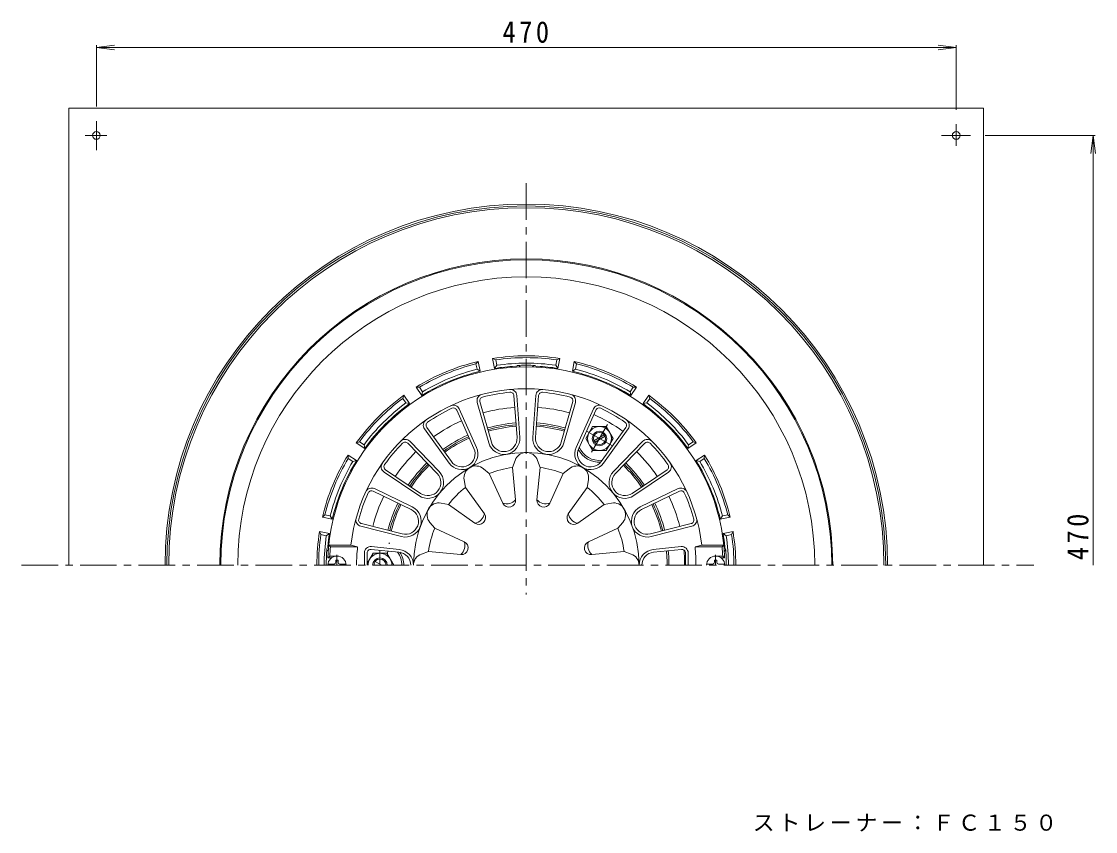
# Model space of a CAD drawing. Units: millimetres, scale not verified. Extents: x -445 to 418, y -549 to 525.
# Drawn here: x -290 to 297, y 82 to 525 of the extents above; entities that cross this region are included whole.
import ezdxf

# ---------------------------------------------------------------- set-up
doc = ezdxf.new("R2010")
doc.units = ezdxf.units.MM
doc.header["$LTSCALE"] = 4
doc.linetypes.add('CHAIN1', pattern=[8, 5, -1, 1, -1])
for name, color, linetype, lineweight in [('A-0', 4, 'Continuous', 9), ('A-1', 6, 'Continuous', 9), ('A-2', 3, 'Continuous', 9), ('A-4', 7, 'Continuous', 9), ('A-5', 7, 'Continuous', 9), ('A-8', 2, 'Continuous', 9), ('A-A', 2, 'Continuous', 9)]:
    doc.layers.add(name, color=color, linetype=linetype, lineweight=lineweight)
doc.styles.add('ＭＳ ゴシック', font='')
doc.styles.get('ＭＳ ゴシック').set_extended_font_data('MS Gothic')

msp = doc.modelspace()

# ---------------------------------------------------------------- linework, layer by layer
at = {"layer": 'A-0', "linetype": 'CHAIN1'}
for p, q in [((-14.49, 436.487), (-14.49, 211.486)), ((-290.452, 227.562), (263.003, 227.562))]:
    msp.add_line(p, q, dxfattribs=at)
at = {"layer": 'A-0'}
for radius, start, end in [(197.5, 0, 180), (196.5, 0, 180), (195.5, 0, 180), (76.167, 94.15979, 105.84013), (76.167, 74.15979, 85.84013), (76.167, 114.15976, 125.84012), (76.167, 134.15977, 145.84012), (76.167, 34.15982, 45.84018), (76.167, 154.15977, 165.84012), (76.167, 14.15984, 25.84018), (76.167, 174.15984, 175.51468)]:
    msp.add_arc((-14.49, 227.562), radius, start, end, dxfattribs=at)
at = {"layer": 'A-1'}
for p, q in [((-31.817, 335.176), (-32.891, 340.573)), ((-32.891, 340.573), (-31.212, 339.823)), ((2.233, 339.823), (3.911, 340.573)), ((2.838, 335.176), (3.911, 340.573)), ((-42.001, 337.677), (-40.737, 339.013)), ((-41.415, 334.731), (-42.001, 337.677)), ((-41.415, 334.731), (-39.663, 333.615)), ((-39.663, 333.615), (-40.737, 339.013)), ((-30.626, 336.877), (-31.817, 335.176)), ((-30.626, 336.877), (-31.212, 339.823)), ((1.647, 336.877), (2.233, 339.823)), ((1.647, 336.877), (2.838, 335.176)), ((10.684, 333.615), (11.758, 339.013)), ((12.435, 334.731), (10.684, 333.615)), ((11.758, 339.013), (13.021, 337.677)), ((12.435, 334.731), (13.021, 337.677)), ((-71.68, 320.353), (-74.738, 324.929)), ((-74.738, 324.929), (-72.9, 324.878)), ((-71.231, 322.381), (-72.9, 324.878)), ((42.252, 322.381), (43.92, 324.878)), ((42.701, 320.353), (45.758, 324.929)), ((43.92, 324.878), (45.758, 324.929)), ((-82.046, 318.767), (-81.39, 320.484)), ((-80.377, 316.269), (-82.046, 318.767)), ((-78.332, 315.909), (-81.39, 320.484)), ((-71.231, 322.381), (-71.68, 320.353)), ((42.252, 322.381), (42.701, 320.353)), ((49.353, 315.909), (52.41, 320.484)), ((51.398, 316.269), (53.067, 318.767)), ((52.41, 320.484), (53.067, 318.767)), ((-80.377, 316.269), (-78.332, 315.909)), ((51.398, 316.269), (49.353, 315.909)), ((-107.412, 294.461), (-105.695, 295.118)), ((-102.837, 291.404), (-107.412, 294.461)), ((-103.197, 293.449), (-105.695, 295.118)), ((73.857, 291.404), (78.433, 294.461)), ((74.218, 293.449), (76.716, 295.118)), ((76.716, 295.118), (78.433, 294.461)), ((-107.281, 284.752), (-111.857, 287.81)), ((-111.806, 285.972), (-111.857, 287.81)), ((-103.197, 293.449), (-102.837, 291.404)), ((74.218, 293.449), (73.857, 291.404)), ((78.302, 284.752), (82.878, 287.81)), ((82.878, 287.81), (82.827, 285.972)), ((-109.309, 284.303), (-111.806, 285.972)), ((-109.309, 284.303), (-107.281, 284.752)), ((80.33, 284.303), (78.302, 284.752)), ((80.33, 284.303), (82.827, 285.972)), ((-125.941, 253.809), (-124.605, 255.073)), ((-120.543, 252.735), (-125.941, 253.809)), ((-121.659, 254.487), (-124.605, 255.073)), ((-121.659, 254.487), (-120.543, 252.735)), ((92.68, 254.487), (91.564, 252.735)), ((91.564, 252.735), (96.961, 253.809)), ((92.68, 254.487), (95.626, 255.073)), ((95.626, 255.073), (96.961, 253.809)), ((-123.805, 243.698), (-126.751, 244.284)), ((-123.805, 243.698), (-122.104, 244.889)), ((94.826, 243.698), (93.124, 244.889)), ((94.826, 243.698), (97.772, 244.284))]:
    msp.add_line(p, q, dxfattribs=at)
for points in [[(-122.104, 244.889), (-127.501, 245.963), (-126.751, 244.284)], [(93.124, 244.889), (98.522, 245.963), (97.772, 244.284)]]:
    msp.add_lwpolyline(points, dxfattribs=at)
for centre, radius, start, end in [((-14.49, 227.562), 167.5, 0, 180), ((-14.49, 227.562), 167, 0, 180), ((-14.49, 227.562), 157.709, 0, 180), ((-14.49, 227.562), 114.5, 80.75203, 99.24799), ((-14.49, 227.562), 113.5, 81.52756, 98.47243), ((-14.49, 227.562), 114.5, 103.25203, 121.74799), ((-14.49, 227.562), 113.5, 104.02756, 120.97243), ((-14.49, 227.562), 110.5, 104.10303, 120.89696), ((-14.49, 227.562), 109, 93.21452, 99.1469), ((-14.49, 227.562), 110.5, 81.60303, 98.39696), ((-20.49, 334.393), 2, 51.44957, 93.21445), ((-14.49, 227.562), 109.351, 87.33041, 92.66959), ((-19.49, 334.796), 2, 37.29718, 92.66977), ((-9.49, 334.796), 2, 87.33023, 142.7011), ((-8.49, 334.393), 2, 86.78555, 128.54866), ((-14.49, 227.562), 109, 80.85309, 86.78548), ((-14.49, 227.562), 114.5, 58.25203, 76.74799), ((-14.49, 227.562), 110.5, 59.10303, 75.89696), ((-14.49, 227.562), 113.5, 59.02756, 75.97243), ((-14.49, 227.562), 109, 103.35309, 121.6469), ((-14.49, 227.562), 109, 58.35309, 76.6469), ((-14.49, 227.562), 114.5, 125.75203, 144.24799), ((-14.49, 227.562), 113.5, 126.52756, 143.47243), ((-14.49, 227.562), 114.5, 35.75203, 54.24799), ((-14.49, 227.562), 113.5, 36.52756, 53.47243), ((-14.49, 227.562), 110.5, 126.60303, 143.39696), ((-14.49, 227.562), 109, 125.85309, 144.1469), ((-14.49, 227.562), 86.555, 94.15977, 105.84013), ((-14.49, 227.562), 86.555, 74.15981, 85.84015), ((-14.49, 227.562), 109, 35.85309, 54.1469), ((-14.49, 227.562), 110.5, 36.60303, 53.39696), ((-14.49, 227.562), 86.555, 114.15977, 125.84012), ((-14.49, 227.562), 78, 94.15977, 105.84013), ((-14.49, 227.562), 78, 74.15979, 85.84013), ((-14.49, 227.562), 90.287, 54.15982, 65.84018), ((-14.49, 227.562), 77, 94.15977, 105.84012), ((-14.49, 227.562), 77, 74.15979, 85.84013), ((-14.49, 227.562), 78, 114.15976, 125.84012), ((-14.49, 227.562), 77, 114.15977, 125.84012), ((-14.49, 227.562), 114.5, 148.25203, 166.74799), ((-14.49, 227.562), 86.555, 134.15976, 145.84012), ((25.51, 296.844), 13, 207.17992, 272.81999), ((25.51, 296.844), 12, 203.12469, 276.87544), ((-14.49, 227.562), 86.555, 34.15982, 45.84018), ((-14.49, 227.562), 114.5, 13.25203, 31.74799), ((-14.49, 227.562), 113.5, 149.02756, 165.97243), ((-14.49, 227.562), 110.5, 149.10303, 165.89696), ((-14.49, 227.562), 109, 148.35309, 166.6469), ((-14.49, 227.562), 78, 134.15977, 145.84012), ((-14.49, 227.562), 77, 134.15977, 145.84012), ((-14.49, 227.562), 77, 34.15982, 45.84018), ((-14.49, 227.562), 78, 34.15982, 45.84018), ((-14.49, 227.562), 109, 13.35309, 31.6469), ((-14.49, 227.562), 110.5, 14.10303, 30.89696), ((-14.49, 227.562), 113.5, 14.02756, 30.97243), ((-14.49, 227.562), 86.555, 154.15977, 165.84015), ((-14.49, 227.562), 86.555, 14.15984, 25.84019), ((-14.49, 227.562), 78, 154.15977, 165.84013), ((-14.49, 227.562), 77, 154.15977, 165.84013), ((-14.49, 227.562), 77, 14.15984, 25.84018), ((-14.49, 227.562), 78, 14.15982, 25.84018), ((-14.49, 227.562), 114.5, 170.75201, 180), ((-14.49, 227.562), 113.5, 171.52757, 180), ((-14.49, 227.562), 110.5, 171.60304, 180), ((-14.49, 227.562), 109, 170.8531, 174.63742), ((-14.49, 227.562), 109, 5.36258, 9.1469), ((-14.49, 227.562), 110.5, 0, 8.39696), ((-14.49, 227.562), 113.5, 0, 8.47243), ((-14.49, 227.562), 114.5, 0, 9.24799), ((-14.49, 227.562), 109.351, 175.19081, 180), ((-121.463, 236.562), 2, 175.19044, 230.56326), ((-121.021, 237.562), 2, 174.63739, 216.40178), ((-88.24, 241.197), 2, 224.45601, 245.3752), ((-14.49, 227.562), 77, 0, 5.84018), ((-14.49, 227.562), 78, 0, 5.84016), ((-14.49, 227.562), 86.555, 0, 5.51414), ((92.042, 237.562), 2, 323.60135, 5.36261), ((92.483, 236.562), 2, 309.44054, 4.80956), ((-14.49, 227.562), 109.351, 0, 4.80919), ((-94.49, 227.562), 12, 0, 36.87538), ((-94.49, 227.562), 13, 0, 32.82019)]:
    msp.add_arc(centre, radius, start, end, dxfattribs=at)
at = {"layer": 'A-2'}
for p, q in [((-21.234, 320.295), (-19.564, 297.335)), ((-19.738, 320.404), (-18.068, 297.444)), ((-9.241, 320.404), (-10.911, 297.444)), ((-7.745, 320.295), (-9.415, 297.335)), ((-52.544, 312.396), (-43.122, 291.391)), ((-51.175, 313.01), (-41.753, 292.005)), ((-41.312, 316.6), (-35.028, 294.453)), ((-39.868, 317.009), (-33.585, 294.863)), ((10.889, 317.009), (4.606, 294.863)), ((12.332, 316.6), (6.049, 294.453)), ((22.196, 313.01), (12.774, 292.005)), ((23.565, 312.396), (14.143, 291.391)), ((-70.147, 302.057), (-56.668, 283.395)), ((-68.931, 302.935), (-55.452, 284.273)), ((39.952, 302.935), (26.472, 284.273)), ((41.168, 302.057), (27.688, 283.395)), ((-79.264, 294.264), (-63.226, 277.749)), ((-78.188, 295.309), (-62.15, 278.794)), ((49.209, 295.309), (33.171, 278.794)), ((50.285, 294.264), (34.247, 277.749)), ((-21.99, 281.038), (-20.614, 284.907)), ((-6.99, 281.038), (-8.365, 284.907)), ((-92.269, 278.528), (-73.22, 265.602)), ((-91.427, 279.769), (-72.378, 266.843)), ((-34.733, 277.624), (-37.858, 280.286)), ((-34.733, 277.624), (-27.359, 261.477)), ((-20.302, 263.368), (-21.99, 281.038)), ((-6.99, 281.038), (-8.677, 263.368)), ((-1.62, 261.477), (5.754, 277.624)), ((5.754, 277.624), (8.879, 280.286)), ((62.448, 279.769), (43.398, 266.843)), ((63.29, 278.528), (44.241, 265.602)), ((-47.723, 270.124), (-48.466, 274.162)), ((-37.426, 255.664), (-47.723, 270.124)), ((18.744, 270.124), (8.447, 255.664)), ((18.744, 270.124), (19.487, 274.162)), ((-98.171, 268.087), (-77.452, 258.053)), ((-97.518, 269.437), (-76.798, 259.403)), ((68.538, 269.437), (47.819, 259.403)), ((69.192, 268.087), (48.473, 258.053)), ((-57.052, 260.795), (-61.09, 261.538)), ((-57.052, 260.795), (-42.592, 250.498)), ((13.613, 250.498), (28.073, 260.795)), ((28.073, 260.795), (32.111, 261.538)), ((-105.01, 248.852), (-82.689, 243.221)), ((-104.643, 250.307), (-82.322, 244.675)), ((-64.552, 247.805), (-67.214, 250.93)), ((-48.405, 240.431), (-64.552, 247.805)), ((35.572, 247.805), (19.425, 240.431)), ((35.572, 247.805), (38.235, 250.93)), ((75.664, 250.307), (53.342, 244.675)), ((76.031, 248.852), (53.709, 243.221)), ((-122.431, 238.562), (-110.361, 238.562)), ((-122.431, 238.562), (-121.523, 237.562)), ((-121.523, 237.562), (-106.717, 237.562)), ((-110.361, 238.562), (-106.717, 237.562)), ((-99.286, 236.235), (-84.084, 234.68)), ((-99.133, 237.727), (-83.931, 236.172)), ((-67.966, 235.062), (-71.835, 233.686)), ((-67.966, 235.062), (-50.296, 233.374)), ((21.316, 233.374), (38.987, 235.062)), ((38.987, 235.062), (42.855, 233.686)), ((70.154, 237.727), (54.952, 236.172)), ((70.307, 236.235), (55.105, 234.68)), ((81.381, 238.562), (77.738, 237.562)), ((92.544, 237.562), (77.738, 237.562)), ((93.451, 238.562), (81.381, 238.562)), ((93.451, 238.562), (92.544, 237.562)), ((-121.873, 232.562), (-122.916, 231.562)), ((-120.99, 231.562), (-122.916, 231.562)), ((-117.99, 232.562), (-121.873, 232.562)), ((-102.99, 234.245), (-102.99, 227.562)), ((-101.49, 234.245), (-101.49, 227.562)), ((72.51, 234.245), (72.51, 227.562)), ((74.01, 234.245), (74.01, 227.562)), ((89.01, 232.562), (92.894, 232.562)), ((92.01, 231.562), (93.937, 231.562)), ((92.894, 232.562), (93.937, 231.562))]:
    msp.add_line(p, q, dxfattribs=at)
for centre, radius, start, end in [((-14.49, 227.562), 108.5, 2.11276, 177.88724), ((-14.49, 227.562), 96.5, 6.54535, 173.45465), ((-23.229, 320.15), 3.5, 4.15973, 95.39198), ((-5.75, 320.15), 3.5, 84.60806, 175.84036), ((-37.944, 317.555), 3.5, 104.60806, 195.84036), ((-37.944, 317.555), 2, 104.60806, 195.84036), ((-14.49, 227.562), 95, 95.39209, 104.60793), ((-23.229, 320.15), 2, 4.15973, 95.39198), ((-5.75, 320.15), 2, 84.60806, 175.84036), ((-14.49, 227.562), 95, 75.39209, 84.60793), ((8.965, 317.555), 2, 344.15973, 75.39198), ((8.965, 317.555), 3.5, 344.15973, 75.39198), ((-14.49, 227.562), 95, 115.39209, 124.60793), ((-54.369, 311.577), 3.5, 24.15973, 115.39198), ((-54.369, 311.577), 2, 24.15973, 115.39198), ((25.39, 311.577), 3.5, 64.60806, 155.84036), ((25.39, 311.577), 2, 64.60806, 155.84036), ((-14.49, 227.562), 95, 55.39209, 64.60793), ((-67.31, 304.106), 3.5, 124.60806, 215.84036), ((-67.31, 304.106), 2, 124.60806, 215.84036), ((38.33, 304.106), 2, 324.15973, 55.39198), ((38.33, 304.106), 3.5, 324.15973, 55.39198), ((-14.49, 227.562), 95, 135.39209, 144.60793), ((-80.699, 292.871), 3.5, 44.15973, 135.39198), ((-80.699, 292.871), 2, 44.15973, 135.39198), ((-26.701, 296.816), 8.656, 195.84019, 4.15971), ((-26.701, 296.816), 7.156, 195.84023, 4.1597), ((-2.278, 296.816), 8.656, 175.84019, 344.15971), ((-2.278, 296.816), 7.156, 175.84023, 344.1597), ((51.72, 292.871), 3.5, 44.60806, 135.84036), ((51.72, 292.871), 2, 44.60806, 135.84036), ((-14.49, 227.562), 95, 35.39209, 44.60793), ((-14.49, 227.562), 61.667, 0, 180), ((-49.651, 288.463), 8.656, 215.84019, 24.15971), ((-49.651, 288.463), 7.156, 215.84023, 24.1597), ((-14.49, 282.729), 6.5, 19.57774, 160.42226), ((20.672, 288.463), 8.656, 155.84019, 324.15971), ((20.672, 288.463), 7.156, 155.84023, 324.1597), ((-90.304, 281.424), 3.5, 144.60806, 235.84036), ((-90.304, 281.424), 2, 144.60806, 235.84036), ((-42.073, 275.338), 6.5, 49.57774, 190.42226), ((13.094, 275.338), 6.5, 349.57774, 130.42226), ((61.325, 281.424), 2, 304.15973, 35.39198), ((61.325, 281.424), 3.5, 304.15973, 35.39198), ((-68.36, 272.764), 8.656, 235.84019, 44.15971), ((-68.36, 272.764), 7.156, 235.84023, 44.1597), ((-14.49, 227.562), 54, 97.98357, 112.01643), ((-14.49, 227.562), 54, 67.98358, 82.01643), ((39.381, 272.764), 8.656, 135.84019, 304.15971), ((39.381, 272.764), 7.156, 135.84023, 304.1597), ((-14.49, 227.562), 54, 127.98358, 142.01645), ((-14.49, 227.562), 54, 37.98358, 52.01645), ((-14.49, 227.562), 95, 155.39209, 164.60793), ((-99.043, 266.287), 3.5, 64.15973, 155.39198), ((-99.043, 266.287), 2, 64.15973, 155.39198), ((70.064, 266.287), 3.5, 24.60806, 115.84036), ((70.064, 266.287), 2, 24.60806, 115.84036), ((-14.49, 227.562), 95, 15.39209, 24.60793), ((-80.571, 251.613), 8.656, 255.84019, 64.15971), ((-62.266, 255.145), 6.5, 79.57774, 220.42226), ((-23.989, 263.015), 3.704, 204.54384, 5.45641), ((-25.273, 267.807), 6.666, 251.76538, 318.23473), ((-4.99, 263.015), 3.704, 174.54384, 335.45641), ((-3.706, 267.807), 6.666, 221.76538, 288.23473), ((33.286, 255.145), 6.5, 319.57774, 100.42226), ((51.592, 251.613), 8.656, 115.84019, 284.15971), ((-104.154, 252.246), 3.5, 164.60806, 255.84036), ((-104.154, 252.246), 2, 164.60806, 255.84036), ((-80.571, 251.613), 7.156, 255.84023, 64.1597), ((-40.444, 253.516), 3.704, 234.54384, 35.45641), ((-43.952, 257.024), 6.666, 281.76538, 348.23473), ((11.464, 253.516), 3.704, 144.54384, 305.45641), ((14.972, 257.024), 6.666, 191.76538, 258.23473), ((51.592, 251.613), 7.156, 115.84023, 284.1597), ((75.175, 252.246), 2, 284.15973, 15.39198), ((75.175, 252.246), 3.5, 284.15973, 15.39198), ((-14.49, 227.562), 54, 157.98358, 172.01643), ((-14.49, 227.562), 54, 7.98357, 22.01643), ((-14.49, 227.562), 107.5, 174.66245, 177.33412), ((-14.49, 227.562), 92.768, 173.8475, 180), ((-99.49, 234.245), 3.5, 84.16031, 180), ((-99.49, 234.245), 2, 84.16031, 180), ((-84.812, 227.562), 8.656, 359.99995, 84.15976), ((-54.736, 238.345), 6.666, 311.76527, 18.23462), ((-49.943, 237.061), 3.704, 264.54359, 65.45616), ((20.964, 237.061), 3.704, 114.54384, 275.45641), ((25.756, 238.345), 6.666, 161.76538, 228.23473), ((55.833, 227.562), 8.656, 95.84019, 180), ((70.51, 234.245), 3.5, 0, 95.83969), ((70.51, 234.245), 2, 0, 95.83969), ((-14.49, 227.562), 92.768, 0, 6.1525), ((-14.49, 227.562), 107.5, 2.66588, 5.33755), ((-84.812, 227.562), 7.156, 359.99989, 84.15987), ((-69.657, 227.562), 6.5, 109.57774, 180), ((40.677, 227.562), 6.5, 0, 70.42226), ((55.833, 227.562), 7.156, 95.84023, 180.0002)]:
    msp.add_arc(centre, radius, start, end, dxfattribs=at)
at = {"layer": 'A-4'}
for p, q in [((-249.49, 510.721), (-239.575, 512.026)), ((-249.49, 511.921), (-249.49, 478.445)), ((220.51, 510.721), (210.596, 512.026)), ((220.51, 511.921), (220.51, 476.66)), ((-249.49, 510.721), (220.51, 510.721)), ((-249.49, 510.721), (-239.575, 509.415)), ((220.51, 510.721), (210.596, 509.415)), ((296.576, 462.562), (236.394, 462.562)), ((295.376, 462.562), (296.681, 452.647))]:
    msp.add_line(p, q, dxfattribs=at)
msp.add_lwpolyline([(295.376, 227.562), (295.376, 462.562), (294.071, 452.647)], dxfattribs=at)
at = {"layer": 'A-8'}
for p, q in [((235.51, 477.562), (-264.49, 477.562)), ((-264.49, 477.562), (-264.49, 227.562)), ((235.51, 227.562), (235.51, 477.562))]:
    msp.add_line(p, q, dxfattribs=at)
at = {"layer": 'A-8', "linetype": 'CHAIN1'}
for p, q in [((-249.49, 454.452), (-249.49, 470.445)), ((220.51, 468.66), (220.51, 456.858)), ((-255.588, 462.562), (-243.787, 462.562)), ((212.401, 462.562), (228.394, 462.562))]:
    msp.add_line(p, q, dxfattribs=at)
at = {"layer": 'A-8'}
for centre in [(-249.49, 462.562), (220.51, 462.562)]:
    msp.add_circle(centre, 2.1, dxfattribs=at)
at = {"layer": 'A-A'}
for p, q in [((18.01, 296.844), (21.763, 303.344)), ((21.763, 303.344), (29.263, 303.344)), ((33.01, 296.844), (29.26, 303.339)), ((22.415, 295.634), (28.106, 298.919)), ((22.915, 294.768), (28.606, 298.053)), ((33.01, 296.844), (29.258, 290.344)), ((-118.59, 230.312), (-117.39, 230.312)), ((-118.59, 229.162), (-118.59, 230.312)), ((-117.39, 229.162), (-117.39, 230.312)), ((-98.24, 234.057), (-101.49, 228.428)), ((-98.24, 234.057), (-90.734, 234.057)), ((-93.49, 227.562), (-97.085, 229.637)), ((-86.987, 227.566), (-90.734, 234.057)), ((88.41, 229.162), (88.41, 230.312)), ((89.611, 230.312), (88.41, 230.312)), ((89.611, 229.162), (89.611, 230.312)), ((-122.953, 228.162), (-119.59, 228.162)), ((-116.39, 228.162), (-113.026, 228.162)), ((-86.99, 227.562), (-86.987, 227.566)), ((-86.99, 227.562), (-86.987, 227.557)), ((87.41, 228.162), (84.047, 228.162)), ((93.974, 228.162), (90.611, 228.162))]:
    msp.add_line(p, q, dxfattribs=at)
at = {"layer": 'A-A', "linetype": 'CHAIN1'}
for p, q in [((18.781, 300.729), (32.544, 292.783)), ((29.938, 304.513), (21.173, 289.332)), ((-94.49, 227.562), (-94.49, 235.744)), ((-117.99, 227.562), (-117.99, 233.314)), ((89.01, 227.562), (89.01, 233.314))]:
    msp.add_line(p, q, dxfattribs=at)
at = {"layer": 'A-A'}
msp.add_lwpolyline([(18.01, 296.844), (21.763, 290.344), (29.258, 290.344)], dxfattribs=at)
for centre, radius in [((25.515, 296.841), 6.5), ((25.51, 296.844), 4), ((25.51, 296.844), 3.324)]:
    msp.add_circle(centre, radius, dxfattribs=at)
for centre, radius, start, end in [((-117.99, 227.562), 5, 0, 180), ((-119.59, 229.162), 1, 270, 0), ((-116.39, 229.162), 1, 180, 270), ((-94.49, 227.567), 6.5, 359.95093, 180.04886), ((-94.49, 227.562), 4, 0, 180), ((-94.49, 227.562), 3.324, 0, 180), ((89.01, 227.562), 5, 0, 180), ((87.41, 229.162), 1, 270, 0), ((90.611, 229.162), 1, 180, 270)]:
    msp.add_arc(centre, radius, start, end, dxfattribs=at)

# ---------------------------------------------------------------- texts
at = {"layer": 'A-4', "color": 2, "insert": (-27.49, 513.121), "char_height": 11.73, "attachment_point": 7, "style": 'ＭＳ ゴシック'}
msp.add_mtext('\\T1.27;\\W0.9;470', dxfattribs=at)
at = {"layer": 'A-4', "color": 2, "insert": (292.976, 230.309), "char_height": 11.73, "attachment_point": 7, "rotation": 90, "style": 'ＭＳ ゴシック'}
msp.add_mtext('\\T1.27;\\W0.9;470', dxfattribs=at)
at = {"layer": 'A-5', "insert": (109.272, 81.93), "char_height": 8.798, "attachment_point": 7, "style": 'ＭＳ ゴシック'}
msp.add_mtext('\\T1.17;ストレーナー：ＦＣ１５０', dxfattribs=at)

doc.saveas('drawing.dxf')
